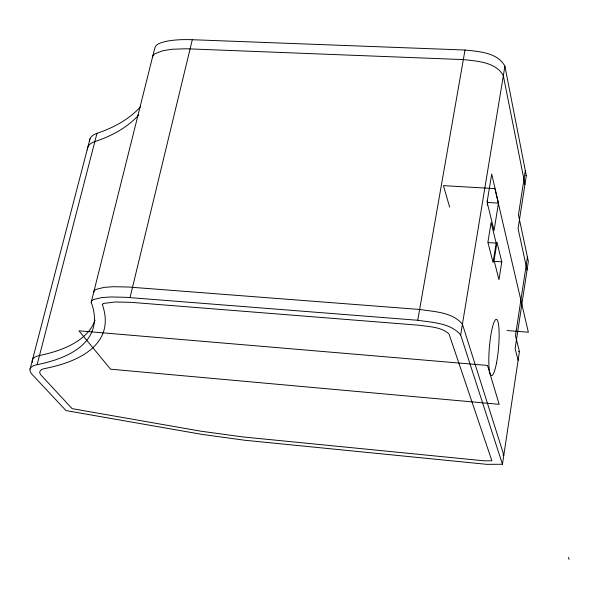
<?xml version="1.0" encoding="UTF-8"?>
<svg xmlns="http://www.w3.org/2000/svg" width="599" height="599" viewBox="0 0 599 599"><rect width="100%" height="100%" fill="white"/><g stroke="black" fill="none" stroke-linecap="round" stroke-linejoin="round"><path stroke-width="0.9" d="M37.138 364.664A285.087 96.514 17.4 0 0 91.183 302.39L91.625 300.915L93.474 299.567L101.605 297.591L111.077 296.962L126.157 297.314L417.743 320.27C432.231 322.554 450.635 322.898 460.653 334.961L502.441 464.262L486.867 464.345L244.594 440.228L202.035 434.402L66.017 410.585L32.286 374.607A33.522 10.752 13.9 0 1 37.138 364.664L96.978 133.337A268.756 126.396 20.8 0 0 140.368 106.914M93.714 292.267L94.163 290.77L96.012 289.407L104.136 287.378L113.6 286.711L128.643 287.033L419.637 309.466C434.088 311.712 452.522 312.072 462.428 324.216L503.826 455.09L502.853 455.098M152.416 57.526L152.97 55.595L154.856 53.753L162.831 50.69L171.965 49.268L186.394 48.766L463.341 59.6C477.111 61.113 496.024 62.056 503.34 75.706L524.949 184.395L524.327 184.365M502.441 464.262L519.43 351.576L515.454 335.747L527.434 257.068M525.323 170.67L518.442 214.869L528.363 261.434L515.118 348.648L518.113 360.336M91.183 302.39L154.677 48.497C155.373 43.779 161.303 42.769 165.084 41.593C174.002 39.616 183.212 39.429 192.309 39.714L465.011 50.031C478.766 51.507 497.687 52.487 504.905 66.182L526.304 175.672L518.083 228.593L527.06 269.999M501.79 261.853L498.974 279.718L494.078 260.46L496.99 242.258L501.79 261.853L493.973 261.314M498.465 203.121L494.055 230.51L487.092 202.11L491.689 174.01L498.465 203.121L487.713 202.469L487.272 200.658M496.174 243.112L493.074 262.489L487.9 242.296L491.105 222.536L496.174 243.112L488.155 242.58M487.272 205.202L487.713 202.469M460.653 334.961L504.905 66.182M417.743 320.27L465.011 50.031M130.035 297.591L192.309 39.714M30.047 369.149L90.015 138.796M103.417 303.678L103.837 303.513A21.077 7.69 13.9 0 1 104.473 303.311L115.12 301.993L131.413 302.36L419.607 325.279C429.423 326.837 441.478 326.867 449.033 334.025L491.884 460.788L484.277 460.833L242.707 436.911L200.972 431.205L72.112 408.645L41.361 375.446A23.458 7.525 13.9 0 1 44.858 368.52A297.254 100.707 17.4 0 0 102.279 304.487M518.472 351.613L519.43 351.576M525.682 175.634L526.304 175.672M507.039 330.528L528.363 332.22L494.909 188.633L443.432 185.63L449.632 207.104M568.526 557.355L569.05 559.399M89.521 141.656A31.807 14.316 15.6 0 1 96.978 133.337M138.796 114.836A269.318 125.423 20.6 0 1 94.844 141.611A31.867 14.196 15.5 0 0 87.394 149.847M102.234 304.472A8.236 3.01 14 0 1 103.477 303.708M95.016 320.195A284.42 97.794 17.5 0 1 39.512 355.499A33.447 10.902 14 0 0 32.548 362.343M487.504 365.45L78.956 330.82L110.516 369.186L499.162 404.325L487.504 365.45M496.526 362.889A28.19 4.582 -85.1 0 0 496.586 319.394A28.19 4.582 -85.1 0 0 488.806 360.021A28.19 4.582 -85.1 0 0 496.526 362.889"/></g></svg>
